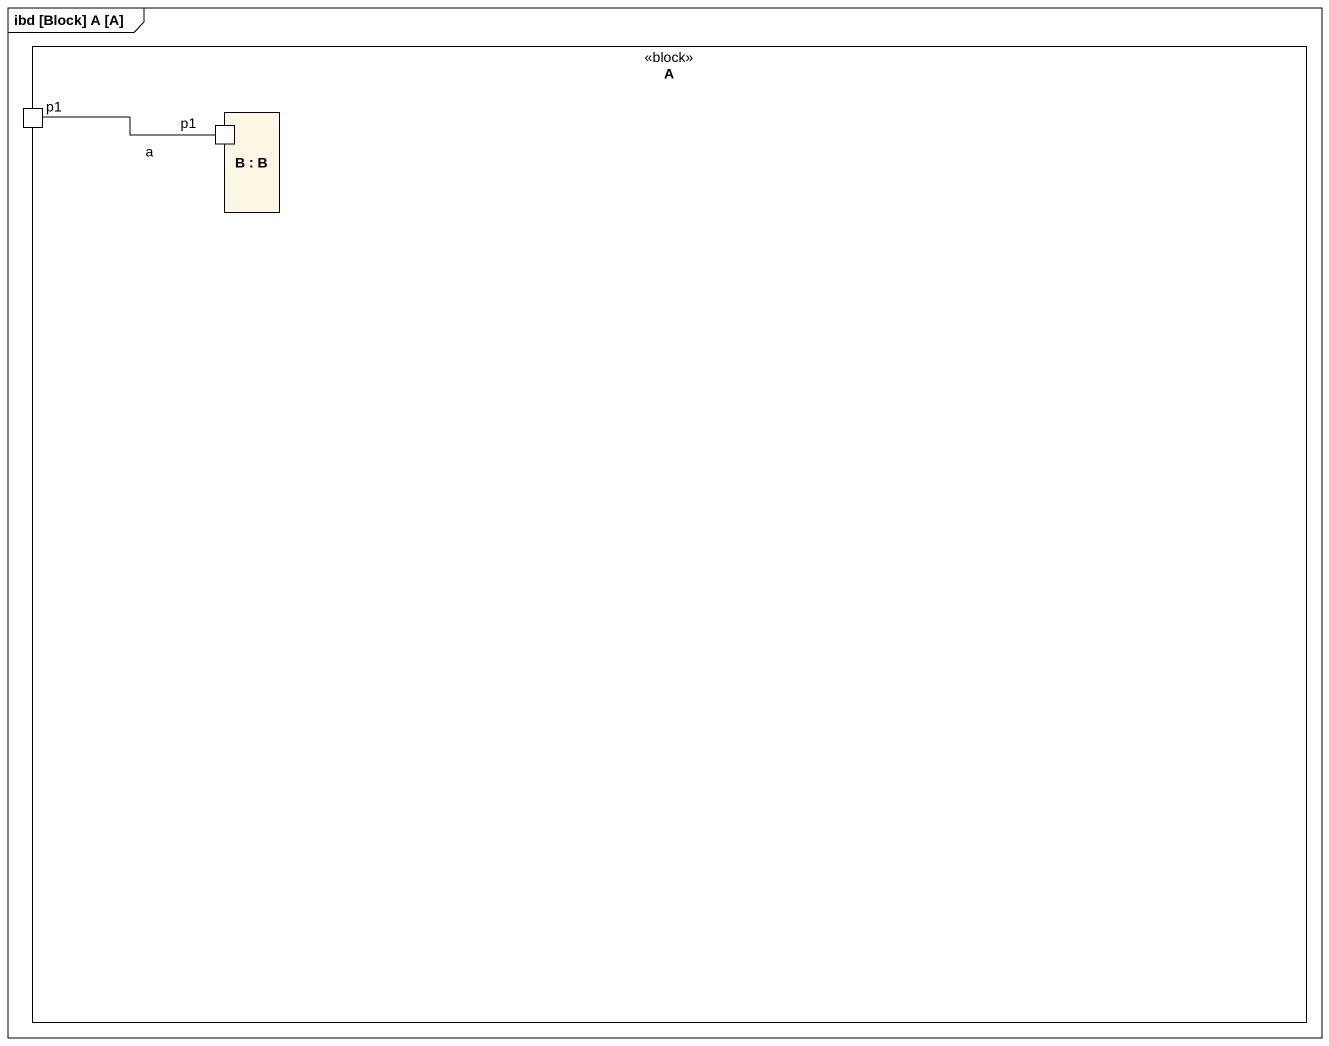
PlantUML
@startuml
mainframe ibd [Block] A [A]
rectangle A <<block>> {
  port p1
  rectangle "B : B" as B {
    port "p1" as p1_2
  }
}
p1_2 -left- p1 : a
@enduml
